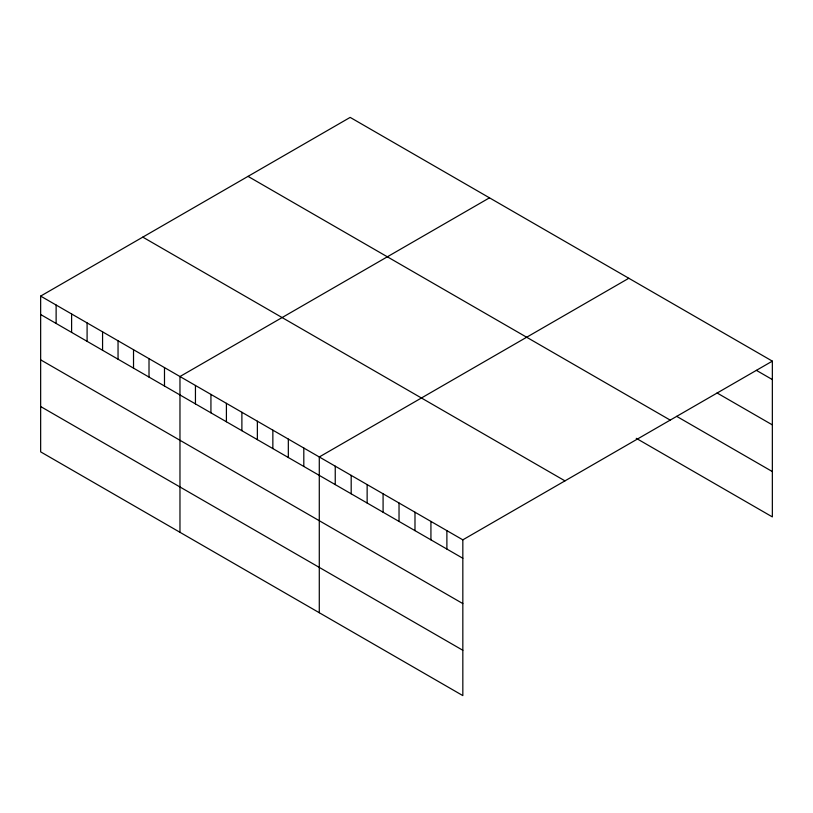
<?xml version="1.0" encoding="UTF-8"?>
<svg xmlns="http://www.w3.org/2000/svg" width="813" height="813" viewBox="0 0 813 813"><rect width="100%" height="100%" fill="white"/><g stroke="black" fill="none" stroke-linecap="round" stroke-linejoin="round"><path stroke-width="1.22" d="M40.65 296.095L462.831 539.842L462.831 695.603L40.65 451.865L40.65 296.095L350.169 117.397L772.35 361.135L772.35 516.905L636.254 438.329M489.487 197.833L179.968 376.531L179.968 532.291M628.805 278.27L319.285 456.967L319.285 612.728M462.831 539.842L772.35 361.135M756.405 370.362L772.35 379.569M717.056 392.964L772.35 424.884M676.66 416.337L772.35 471.581M248.026 176.37L670.207 420.108M142.793 237.122L564.974 480.869M40.65 314.519L462.831 558.267M40.65 359.844L462.831 603.592M40.65 406.541L462.831 650.278M446.886 530.635L446.886 549.06M430.931 521.418L430.931 539.852M414.986 512.21L414.986 530.645M399.031 503.003L399.031 521.428M383.086 493.796L383.086 512.22M367.141 484.589L367.141 503.013M351.186 475.381L351.186 493.806M335.241 466.174L335.241 484.599M303.808 448.024L303.808 466.459M288.33 439.091L288.33 457.516M272.853 430.158L272.853 448.583M257.365 421.215L257.365 439.64M241.888 412.282L241.888 430.707M226.41 403.339L226.41 421.764M210.933 394.407L210.933 412.831M195.445 385.464L195.445 403.898M164.49 367.598L164.49 386.023M149.013 358.655L149.013 377.08M133.525 349.722L133.525 368.147M118.048 340.779L118.048 359.204M102.57 331.846L102.57 350.271M87.093 322.903L87.093 341.338M71.605 313.97L71.605 332.395M56.127 305.027L56.127 323.462"/></g></svg>
